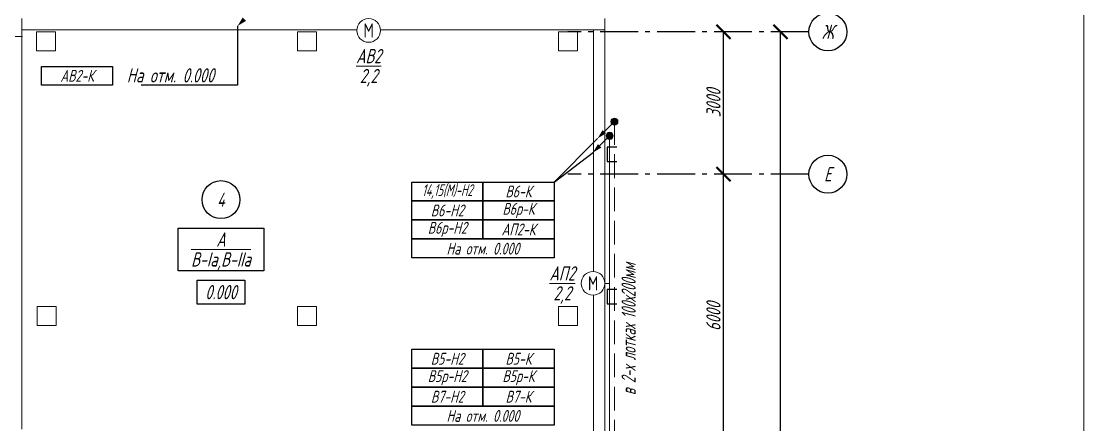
# Model space of a CAD drawing. Header units: millimetres. Extents: x -14296 to 10264, y -13087 to -5602.
# Drawn here: x -2110.7 to -1886.7, y -12712.8 to -12627.7 of the extents above; entities that cross this region are included whole.
import ezdxf
from ezdxf import colors
from ezdxf.entities.mleader import LeaderData, LeaderLine
from ezdxf.math import Vec2, Vec3

# ---------------------------------------------------------------- set-up
doc = ezdxf.new("R2010")
doc.units = ezdxf.units.MM
doc.linetypes.add('gost5', pattern=[7, 5, -2, 0])
doc.linetypes.add('gost6', pattern=[12, 8, -1.5, 1, -1.5])
doc.layers.get('Defpoints').update_dxf_attribs({"color": 33})
for name, color, linetype, lineweight in [('КаБель контрольный (Вновь)', 142, 'gost5', 15), ('КаБель силовой (Вновь)', 1, 'Continuous', 15), ('Линия выноска', 137, 'Continuous', 25), ('Осевая', 4, 'gost6', 25), ('Размерная', 4, 'Continuous', 25), ('Рамка толстая', 7, 'Continuous', 15), ('Рамка тонкая', 5, 'Continuous', 25), ('Строительный', 251, 'Continuous', 13), ('Текст', 7, 'Continuous', 20), ('ЭлектрооБорудование (Вновь)', 160, 'Continuous', 15)]:
    doc.layers.add(name, color=color, linetype=linetype, lineweight=lineweight)
doc.styles.add('gost shx', font='gost.shx', dxfattribs={"oblique": 15})
doc.styles.add('Simplex', font='simplex.shx', dxfattribs={"width": 0.7, "oblique": 15})
doc.dimstyles.new('ISO-25', dxfattribs={"dimtxt": 3, "dimasz": 2.5, "dimexe": 1.25, "dimexo": 0.625, "dimtad": 1, "dimtxsty": 'gost shx', "dimcen": 2.5, "dimclrt": 2, "dimadec": 0, "dimazin": 0, "dimtfac": 1, "dimtmove": 0, "dimatfit": 3, "dimfxl": 1, "dimarcsym": 0})

# ---------------------------------------------------------------- blocks, each defined once
blk = doc.blocks.new('_ArchTick')
at = {"color": 0, "const_width": 0.15}
blk.add_lwpolyline([(-0.5, -0.5), (0.5, 0.5)], dxfattribs=at)
blk = doc.blocks.new('*D905')
at = {"layer": 'Defpoints', "color": 0, "lineweight": 15, "transparency": 16777216}
for p in [(-1950.66, -12629.97), (-1950.66, -12629.97), (-1950.66, -12809.97)]:
    blk.add_point(p, dxfattribs=at)
at = {"layer": 'Размерная', "color": 0, "lineweight": -2, "transparency": 16777216}
for p, q in [((-1951.28, -12629.97), (-1951.91, -12629.97)), ((-1950.66, -12809.97), (-1950.66, -12629.97)), ((-1951.28, -12809.97), (-1951.91, -12809.97))]:
    blk.add_line(p, q, dxfattribs=at)
at = {"layer": 'Размерная', "color": 0, "lineweight": -2, "transparency": 16777216, "xscale": 3, "yscale": 3, "zscale": 3}
for p, rotation in [((-1950.66, -12629.97), 90), ((-1950.66, -12809.97), 270)]:
    blk.add_blockref('_ArchTick', p, dxfattribs=dict(at, rotation=rotation))
at = {"layer": 'Размерная', "color": 2, "transparency": 16777216, "insert": (-1952.78, -12719.97), "char_height": 3, "attachment_point": 5, "rotation": 90, "style": 'Simplex'}
blk.add_mtext('18000', dxfattribs=at)
blk = doc.blocks.new('*D906')
at = {"layer": 'Defpoints', "color": 0, "lineweight": 15, "transparency": 16777216}
for p in [(-1962.66, -12659.97), (-1962.66, -12659.97), (-1962.66, -12719.97)]:
    blk.add_point(p, dxfattribs=at)
at = {"layer": 'Размерная', "color": 0, "lineweight": -2, "transparency": 16777216}
for p, q in [((-1963.28, -12659.97), (-1963.91, -12659.97)), ((-1962.66, -12719.97), (-1962.66, -12659.97)), ((-1963.28, -12719.97), (-1963.91, -12719.97))]:
    blk.add_line(p, q, dxfattribs=at)
at = {"layer": 'Размерная', "color": 0, "lineweight": -2, "transparency": 16777216, "xscale": 3, "yscale": 3, "zscale": 3}
for p, rotation in [((-1962.66, -12659.97), 90), ((-1962.66, -12719.97), 270)]:
    blk.add_blockref('_ArchTick', p, dxfattribs=dict(at, rotation=rotation))
at = {"layer": 'Размерная', "color": 2, "transparency": 16777216, "insert": (-1964.78, -12689.97), "char_height": 3, "attachment_point": 5, "rotation": 90, "style": 'Simplex'}
blk.add_mtext('6000', dxfattribs=at)
blk = doc.blocks.new('*D907')
at = {"layer": 'Defpoints', "color": 0, "lineweight": 15, "transparency": 16777216}
for p in [(-1962.66, -12629.97), (-1962.66, -12629.97), (-1962.66, -12659.97)]:
    blk.add_point(p, dxfattribs=at)
at = {"layer": 'Размерная', "color": 0, "lineweight": -2, "transparency": 16777216}
for p, q in [((-1963.28, -12629.97), (-1963.91, -12629.97)), ((-1962.66, -12659.97), (-1962.66, -12629.97)), ((-1963.28, -12659.97), (-1963.91, -12659.97))]:
    blk.add_line(p, q, dxfattribs=at)
at = {"layer": 'Размерная', "color": 0, "lineweight": -2, "transparency": 16777216, "xscale": 3, "yscale": 3, "zscale": 3}
for p, rotation in [((-1962.66, -12629.97), 90), ((-1962.66, -12659.97), 270)]:
    blk.add_blockref('_ArchTick', p, dxfattribs=dict(at, rotation=rotation))
at = {"layer": 'Размерная', "color": 2, "transparency": 16777216, "insert": (-1964.78, -12644.97), "char_height": 3, "attachment_point": 5, "rotation": 90, "style": 'Simplex'}
blk.add_mtext('3000', dxfattribs=at)
blk = doc.blocks.new('A$C551E481E')
at = {"layer": 'Рамка толстая'}
blk.add_line((836, 5), (836, 589), dxfattribs=at)
blk = doc.blocks.new('_None')

msp = doc.modelspace()

# ---------------------------------------------------------------- hatches: boundary and pattern name
at = {"layer": 'КаБель контрольный (Вновь)', "linetype": 'ByBlock'}
msp.add_hatch(color=256, dxfattribs=at).paths.add_polyline_path([(-1986.4073, -12648.88466, 1), (-1984.9073, -12648.88466, 1)])
at = {"layer": 'КаБель силовой (Вновь)'}
msp.add_hatch(color=256, dxfattribs=at).paths.add_polyline_path([(-1987.4073, -12651.88466, 1), (-1985.9073, -12651.88466, 1)])

# ---------------------------------------------------------------- linework, layer by layer
at = {"layer": 'КаБель контрольный (Вновь)', "linetype": 'ByBlock'}
msp.add_line((-1987.77862, -12651.00598), (-1985.6573, -12648.88466), dxfattribs=at)
at = {"layer": 'КаБель контрольный (Вновь)'}
msp.add_line((-1985.65744, -12814.77393), (-1985.6573, -12648.88466), dxfattribs=at)
at = {"layer": 'КаБель контрольный (Вновь)', "linetype": 'ByBlock'}
msp.add_circle((-1985.6573, -12648.88466), 0.75, dxfattribs=at)
for points in [[(-2063.3055, -12627.64881), (-2064.0126, -12626.9417), (-2065.07327, -12628.70947)], [(-1987.42507, -12651.35953), (-1988.13218, -12650.65243), (-1989.19284, -12652.4202)]]:
    msp.add_solid(points, dxfattribs=at)
at = {"layer": 'КаБель силовой (Вновь)'}
for p, q in [((-1988.77862, -12654.00598), (-1986.6573, -12651.88466)), ((-1986.65744, -12813.77393), (-1986.6573, -12651.88466)), ((-1987.65744, -12682.97393), (-1986.65733, -12682.97393))]:
    msp.add_line(p, q, dxfattribs=at)
msp.add_circle((-1986.6573, -12651.88466), 0.75, dxfattribs=at)
msp.add_solid([(-1988.42507, -12654.35953), (-1989.13218, -12653.65243), (-1990.19284, -12655.4202)], dxfattribs=at)
at = {"layer": 'Линия выноска'}
for q in [(-1989.19284, -12652.4202), (-1990.05744, -12655.33895)]:
    msp.add_line((-1998.38522, -12661.61258), q, dxfattribs=at)
at = {"layer": 'Осевая'}
for p, q in [((-1944.65744, -12629.97393), (-1995.47744, -12629.97393)), ((-1944.65744, -12659.97393), (-1995.45744, -12659.97393))]:
    msp.add_line(p, q, dxfattribs=at)
at = {"layer": 'Рамка тонкая', "lineweight": 30}
for p, q in [((-1985.15744, -12654.27393), (-1987.15744, -12654.27393)), ((-1987.15744, -12654.27393), (-1987.15744, -12657.27393)), ((-1987.15744, -12657.27393), (-1985.15744, -12657.27393)), ((-1985.15744, -12684.27393), (-1987.15744, -12684.27393)), ((-1987.15744, -12684.27393), (-1987.15744, -12687.27393)), ((-1987.15744, -12687.27393), (-1985.15744, -12687.27393))]:
    msp.add_line(p, q, dxfattribs=at)
at = {"layer": 'Рамка тонкая'}
for p, q in [((-2077.59047, -12671.32905), (-2059.59047, -12671.32905)), ((-2077.59047, -12680.32905), (-2077.59047, -12671.32905)), ((-2059.59047, -12671.32905), (-2059.59047, -12680.32905)), ((-2059.59047, -12680.32905), (-2077.59047, -12680.32905))]:
    msp.add_line(p, q, dxfattribs=at)
for points in [[(-2106.424, -12637.23607), (-2091.424, -12637.23607), (-2091.424, -12641.23607), (-2106.424, -12641.23607)], [(-2028.38522, -12661.61258), (-2013.38522, -12661.61258), (-2013.38522, -12665.61258), (-2028.38522, -12665.61258)], [(-2013.38522, -12661.61258), (-1998.38522, -12661.61258), (-1998.38522, -12665.61258), (-2013.38522, -12665.61258)], [(-2028.38522, -12665.61258), (-2013.38522, -12665.61258), (-2013.38522, -12669.61258), (-2028.38522, -12669.61258)], [(-2013.38522, -12665.61258), (-1998.38522, -12665.61258), (-1998.38522, -12669.61258), (-2013.38522, -12669.61258)], [(-2028.38522, -12669.61258), (-2013.38522, -12669.61258), (-2013.38522, -12673.61258), (-2028.38522, -12673.61258)], [(-2013.38522, -12669.61258), (-1998.38522, -12669.61258), (-1998.38522, -12673.61258), (-2013.38522, -12673.61258)], [(-2028.38522, -12673.61258), (-1998.38522, -12673.61258), (-1998.38522, -12677.61258), (-2028.38522, -12677.61258)], [(-2073.59047, -12682.32905), (-2063.59047, -12682.32905), (-2063.59047, -12687.32905), (-2073.59047, -12687.32905)], [(-2028.38522, -12696.86553), (-2013.38522, -12696.86553), (-2013.38522, -12700.86553), (-2028.38522, -12700.86553)], [(-2013.38522, -12696.86553), (-1998.38522, -12696.86553), (-1998.38522, -12700.86553), (-2013.38522, -12700.86553)], [(-2028.38522, -12700.86553), (-2013.38522, -12700.86553), (-2013.38522, -12704.86553), (-2028.38522, -12704.86553)], [(-2013.38522, -12700.86553), (-1998.38522, -12700.86553), (-1998.38522, -12704.86553), (-2013.38522, -12704.86553)], [(-2028.38522, -12704.86553), (-2013.38522, -12704.86553), (-2013.38522, -12708.86553), (-2028.38522, -12708.86553)], [(-2013.38522, -12704.86553), (-1998.38522, -12704.86553), (-1998.38522, -12708.86553), (-2013.38522, -12708.86553)], [(-2028.38522, -12708.86553), (-1998.38522, -12708.86553), (-1998.38522, -12712.86553), (-2028.38522, -12712.86553)]]:
    msp.add_lwpolyline(points, close=True, dxfattribs=at)
for centre in [(-1940.65744, -12629.97393), (-1940.65744, -12659.97393), (-2068.59047, -12665.32905)]:
    msp.add_circle(centre, 4, dxfattribs=at)
at = {"layer": 'Строительный', "ltscale": 100}
for p, q in [((-2110.55744, -12713.72393), (-2110.55744, -12627.17393)), ((-1987.65744, -12812.77393), (-1987.65744, -12627.17393)), ((-2039.95561, -12629.57393), (-2110.45744, -12629.57393)), ((-2048.45744, -12629.97393), (-2052.45744, -12629.97393)), ((-2052.45744, -12629.97393), (-2052.45744, -12633.97393)), ((-2048.45744, -12633.97393), (-2048.45744, -12629.97393)), ((-1987.6573, -12629.57393), (-2034.95926, -12629.57393)), ((-1993.45744, -12629.97393), (-1997.45744, -12629.97393)), ((-1997.45744, -12629.97393), (-1997.45744, -12633.97393)), ((-1993.45744, -12633.97393), (-1993.45744, -12629.97393)), ((-1990.05744, -12680.47593), (-1990.05744, -12629.57393)), ((-2110.45744, -12630.97393), (-2117.45744, -12630.97393)), ((-2052.45744, -12633.97393), (-2048.45744, -12633.97393)), ((-1997.45744, -12633.97393), (-1993.45744, -12633.97393)), ((-1990.05744, -12810.37393), (-1990.05744, -12685.47193)), ((-2048.45744, -12687.87657), (-2052.45744, -12687.87657)), ((-2052.45744, -12687.87657), (-2052.45744, -12691.87657)), ((-2048.45744, -12691.87657), (-2048.45744, -12687.87657)), ((-1993.45744, -12687.87657), (-1997.45744, -12687.87657)), ((-1997.45744, -12687.87657), (-1997.45744, -12691.87657)), ((-1993.45744, -12691.87657), (-1993.45744, -12687.87657)), ((-2052.45744, -12691.87657), (-2048.45744, -12691.87657)), ((-1997.45744, -12691.87657), (-1993.45744, -12691.87657))]:
    msp.add_line(p, q, dxfattribs=at)
at = {"layer": 'Строительный'}
for p, q in [((-2103.45744, -12629.97393), (-2107.45744, -12629.97393)), ((-2107.45744, -12629.97393), (-2107.45744, -12633.97393)), ((-2103.45744, -12633.97393), (-2103.45744, -12629.97393)), ((-2107.45744, -12633.97393), (-2103.45744, -12633.97393)), ((-2103.35958, -12687.87657), (-2107.35958, -12687.87657)), ((-2107.35958, -12687.87657), (-2107.35958, -12691.87657)), ((-2103.35958, -12691.87657), (-2103.35958, -12687.87657)), ((-2107.35958, -12691.87657), (-2103.35958, -12691.87657))]:
    msp.add_line(p, q, dxfattribs=at)
at = {"layer": 'ЭлектрооБорудование (Вновь)'}
for centre in [(-2037.45744, -12629.66942), (-1990.15744, -12682.97393)]:
    msp.add_circle(centre, 2.5, dxfattribs=at)

# ---------------------------------------------------------------- block references
msp.add_blockref('A$C551E481E', (-2722.71622, -13086.74065))

# ---------------------------------------------------------------- texts
at = {"layer": 'Текст', "attachment_point": 5, "style": 'Simplex'}
for s, insert, char_height, width in [('Ж', (-1940.65744, -12629.97393), 3, 10), ('\\A1;\\SАВ2/2,2;', (-2037.45744, -12637.16942), 3, 4.9055162), ('АВ2-К', (-2098.924, -12639.23607), 2.5, 15), ('Е', (-1940.65744, -12659.97393), 3, 10), ('{\\W0.6;14,15(М)-Н2}', (-2020.88522, -12663.61258), 2.5, 15), ('В6-К', (-2005.88522, -12663.61258), 2.5, 15), ('4', (-2068.59047, -12665.32905), 3, 8), ('В6-Н2', (-2020.88522, -12667.61258), 2.5, 15), ('В6р-К', (-2005.88522, -12667.61258), 2.5, 15), ('В6р-Н2', (-2020.88522, -12671.61258), 2.5, 15), ('АП2-К', (-2005.88522, -12671.61258), 2.5, 15), ('\\A1;\\SА/В-Iа,В-IIа;', (-2068.59047, -12675.82905), 3, 18), ('На отм. 0.000', (-2013.38522, -12675.66143), 2.5, 30), ('\\A1;\\SАП2/2,2;', (-1996.65744, -12682.97393), 3, 4.9055162), ('{\\W0.7;0.000}', (-2068.59047, -12684.82905), 3, 10), ('В5-Н2', (-2020.88522, -12698.86553), 2.5, 15), ('В5-К', (-2005.88522, -12698.86553), 2.5, 15), ('В5р-Н2', (-2020.88522, -12702.86553), 2.5, 15), ('В5р-К', (-2005.88522, -12702.86553), 2.5, 15), ('В7-Н2', (-2020.88522, -12706.86553), 2.5, 15), ('В7-К', (-2005.88522, -12706.86553), 2.5, 15), ('На отм. 0.000', (-2013.38522, -12710.91438), 2.5, 30)]:
    msp.add_mtext(s, dxfattribs=dict(at, insert=insert, char_height=char_height, width=width))
at = {"layer": 'Текст', "insert": (-1982.65736, -12692.62839), "char_height": 3, "width": 58.7087971, "attachment_point": 5, "rotation": 90, "style": 'Simplex'}
msp.add_mtext('\\A1;{\\W0.6;в 2-х лотках 100х200мм}', dxfattribs=at)
at = {"layer": 'ЭлектрооБорудование (Вновь)', "char_height": 3, "width": 6.7817159, "attachment_point": 5, "style": 'Simplex'}
for insert in [(-2037.45744, -12629.66942), (-1990.15744, -12682.97393)]:
    msp.add_mtext('{\\Q0;М}', dxfattribs=dict(at, insert=insert))

# ---------------------------------------------------------------- dimensions: what is measured, and where the dimension line sits
at = {"layer": 'Размерная'}
for base, p1, p2, picture, middle in [((-1962.65744, -12629.97393), (-1962.65744, -12659.97393), (-1962.65744, -12629.97393), '*D907', (-1964.78244, -12644.97393)), ((-1950.65744, -12629.97393), (-1950.65744, -12809.97393), (-1950.65744, -12629.97393), '*D905', (-1952.78244, -12719.97393)), ((-1962.65744, -12659.97393), (-1962.65744, -12719.97393), (-1962.65744, -12659.97393), '*D906', (-1964.78244, -12689.97393))]:
    dim = msp.add_linear_dim(base=base, p1=p1, p2=p2, angle=90, dimstyle='ISO-25', override={"dimtxt": 3, "dimasz": 3, "dimlfac": 100, "dimrnd": 500, "dimtxsty": 'Simplex', "dimblk1": 'ArchTick', "dimblk2": 'ArchTick', "dimsah": 1}, dxfattribs=at)
    dim.commit()
    dim.dimension.update_dxf_attribs({"geometry": picture, "text_midpoint": middle})

# ---------------------------------------------------------------- leaders
at = {"layer": 'Линия выноска'}
ml = msp.add_multileader_mtext('Standard', dxfattribs=at)
ml.set_content('На отм. 0.000', color=2, style='Simplex')
ml.set_leader_properties()
ml.set_arrow_properties(name='NONE')
ml.build(insert=Vec2(0, 0))
ml.multileader.update_dxf_attribs({"text_left_attachment_type": 6, "text_right_attachment_type": 6, "dogleg_length": 0})
ctx = ml.context
ctx.base_point, ctx.char_height, ctx.plane_origin = Vec3(-2093.424, -12641.23607), 3, Vec3(-2112.38821, -12632.48867)
ctx.left_attachment, ctx.right_attachment, ctx.text_align_type = 6, 6, 1
notes = []
notes.append((ctx, [(0, (1, 1, 0), (-2065.07327, -12641.23607), (-1, 0), 0, [(3, [(-2065.07327, -12628.70947)], 0, [])])]))
ctx.mtext.insert, ctx.mtext.alignment, ctx.mtext.flow_direction = Vec3(-2079.24863, -12637.63607), 2, 5
for ctx, leaders in notes:
    for number, flags, end, landing, length, lines in leaders:
        leader = LeaderData()
        leader.index, (leader.has_last_leader_line, leader.has_dogleg_vector, leader.attachment_direction) = number, flags
        leader.last_leader_point, leader.dogleg_vector, leader.dogleg_length = Vec3(end), Vec3(landing), length
        for number, points, colour, breaks in lines:
            line = LeaderLine()
            line.index, line.vertices, line.color, line.breaks = number, Vec3.list(points), colors.encode_raw_color(colour), breaks
            leader.lines.append(line)
        ctx.leaders.append(leader)

doc.saveas('drawing.dxf')
